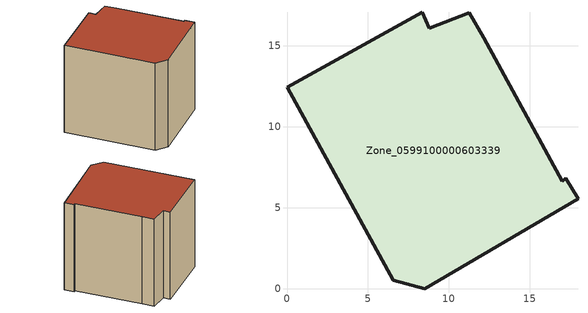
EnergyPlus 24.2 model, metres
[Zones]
Zone_0599100000603339
 floor ground (C_G): 17.22,6.82 17.97,5.54 8.51,0 6.57,0.52 0,12.43 8.35,17.05 8.79,16.07 11.24,17.03 12.14,15.49 17,6.64 z0.07
 wall outside (C_F): 6.57,0.52 8.51,0 17.97,5.54 17.22,6.82 17,6.64 12.14,15.49 11.24,17.03 8.79,16.07 8.35,17.05 0,12.43 6.57,0.52 z0.07:14.2
 roof outside (C_R): 17.97,5.54 17.22,6.82 17,6.64 12.14,15.49 11.24,17.03 8.79,16.07 8.35,17.05 0,12.43 6.57,0.52 8.51,0 z14.2
[BUILDING]
Pand.0599100000603339: North Axis=0; Terrain=City; Loads Convergence Tolerance Value=0.04; Temperature Convergence Tolerance Value=0.4; Solar Distribution=FullExterior; Maximum Number of Warmup Days=25; Minimum Number of Warmup Days=1
[Site:Location]
Rotterdam.The.Hague.AP_ZH_NLD Design_Conditions: Latitude=51.96; Longitude=4.45; Time Zone=1; Elevation=-4.5
[SITE:GROUNDTEMPERATURE:BUILDINGSURFACE]
18, 18, 18, 18, 18, 18, 18, 18, 18, 18, 18, 18
[MATERIAL] Thermal Absorptance=0.9; Solar Absorptance=0.7; Visible Absorptance=0.7
Name | Roughness | Thickness | Conductivity | Density | Specific Heat
G.TC.1946 | MediumSmooth | 0.15 | 1 | 540 | 1210
F.TC.1946 | Rough | 0.3 | 0.857143 | 1920 | 840
R.TC.1946 | MediumRough | 0.2 | 0.909091 | 1500 | 1000
[CONSTRUCTION]
C_G: G.TC.1946
C_F: F.TC.1946
C_R: R.TC.1946
[ZONE]
Zone_0599100000603339: Type=1; Multiplier=1; Ceiling Height=Autocalculate; Volume=Autocalculate; Floor Area=autocalculate; Part of Total Floor Area=Yes
[ZONEINFILTRATION:DESIGNFLOWRATE]
Infil_Zone_0599100000603339: Zone or ZoneList or Space or SpaceList=Zone_0599100000603339; Schedule=AlwaysOn; Design Flow Rate Calculation Method=Flow/Area; Flow Rate per Floor Area=0.003; Constant Term Coefficient=1; Temperature Term Coefficient=0; Velocity Term Coefficient=0; Velocity Squared Term Coefficient=0
[HVACTEMPLATE:ZONE:IDEALLOADSAIRSYSTEM]
Zone_0599100000603339: Maximum Heating Supply Air Temperature=50; Minimum Cooling Supply Air Temperature=13; Maximum Heating Supply Air Humidity Ratio=0.0156; Minimum Cooling Supply Air Humidity Ratio=0.0077; Heating Limit=NoLimit; Cooling Limit=NoLimit; Dehumidification Control Type=ConstantSensibleHeatRatio; Cooling Sensible Heat Ratio=0.7; Dehumidification Setpoint=60; Humidification Control Type=None; Humidification Setpoint=30; Outdoor Air Method=None; Outdoor Air Flow Rate per Person=0.00944; Outdoor Air Flow Rate per Zone Floor Area=0; Outdoor Air Flow Rate per Zone=0; Demand Controlled Ventilation Type=None; Outdoor Air Economizer Type=NoEconomizer; Heat Recovery Type=None; Sensible Heat Recovery Effectiveness=0.7; Latent Heat Recovery Effectiveness=0.65
[ZONECONTROL:THERMOSTAT]
ThermostatControl_Zone_0599100000603339: Zone or ZoneList=Zone_0599100000603339; Control Type Schedule=DualSetpointControlType; Control 1=Thermostat_Zone_0599100000603339; Temperature Difference Between Cutout And Setpoint=0
[THERMOSTATSETPOINT:DUALSETPOINT]
Thermostat_Zone_0599100000603339: Heating Setpoint Temperature Schedule=HeatingSetpoint_Zone_0599100000603339; Cooling Setpoint Temperature Schedule=CoolingSetpoint_Zone_0599100000603339
[SCHEDULE:COMPACT]
HeatingSetpoint_Zone_0599100000603339: Through: 12/31, For: AllDays, Until: 24:00, 21
CoolingSetpoint_Zone_0599100000603339: Through: 12/31, For: AllDays, Until: 24:00, 24
DualSetpointControlType: Through: 12/31, For: AllDays, Until: 24:00, 4
AlwaysOn: Through: 12/31, For: AllDays, Until: 24:00, 1
